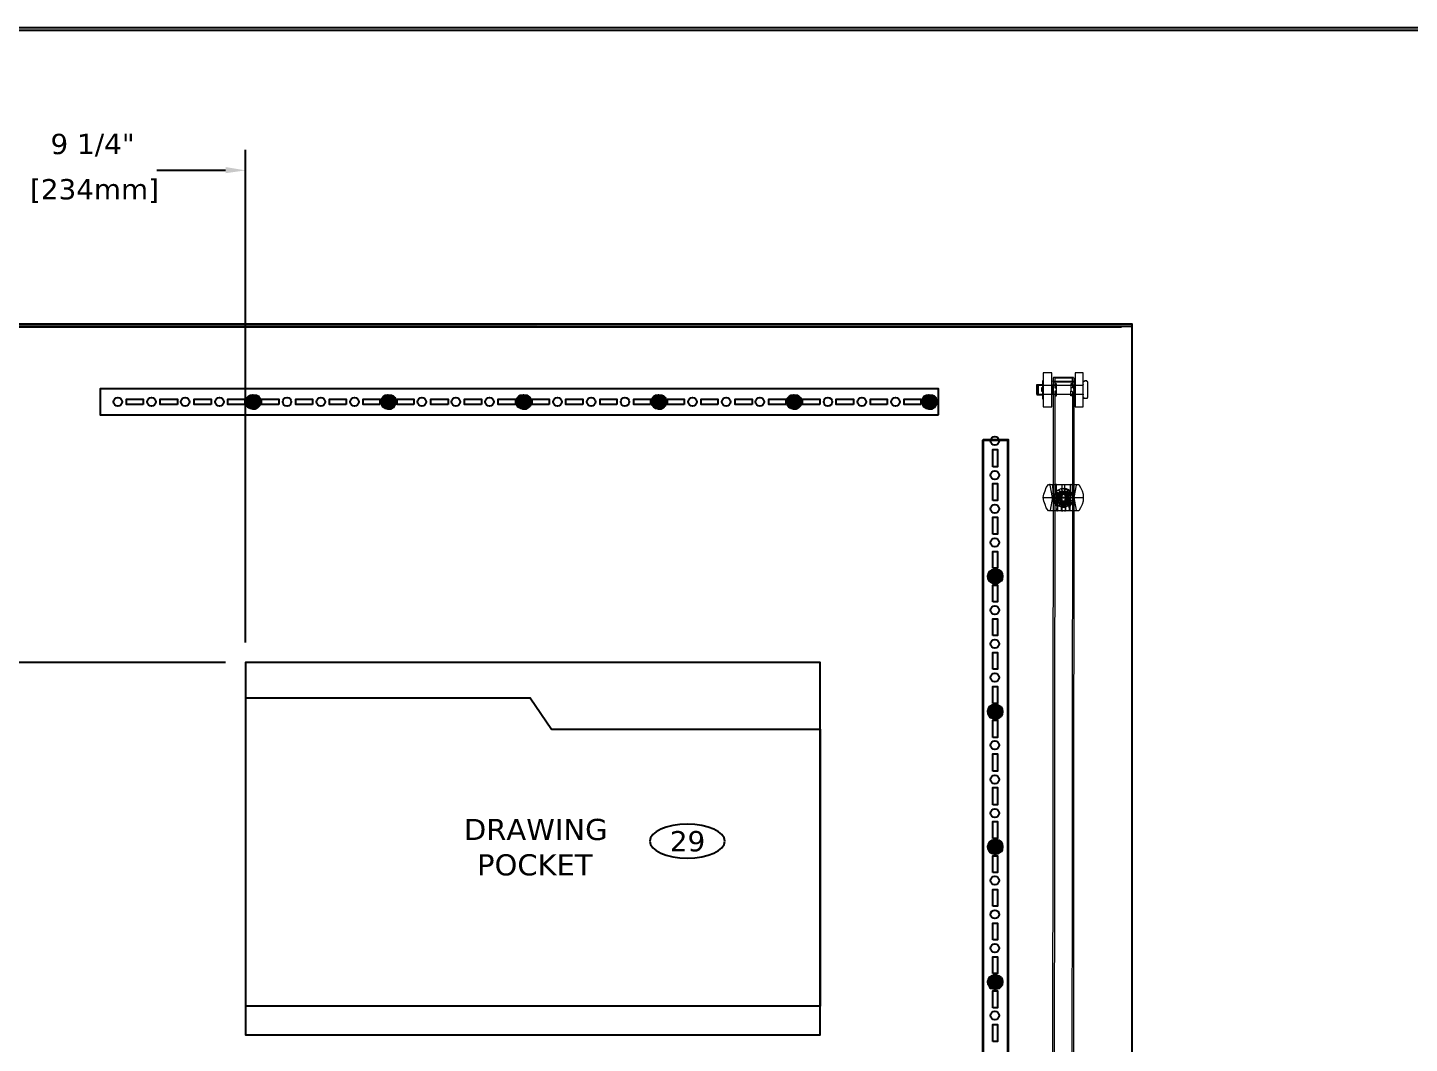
# Model space of a CAD drawing. Extents: x 4719 to 8938, y 1800 to 4482.
# Drawn here: x 5319 to 6342, y 3730 to 4482 of the extents above; entities that cross this region are included whole.
import ezdxf

# ---------------------------------------------------------------- set-up
doc = ezdxf.new("R2010")
doc.units = 0
doc.header["$LTSCALE"] = 10
doc.header["$MEASUREMENT"] = 0
doc.layers.add('G02-1-PRDXXXX-E-MRIO-01-P01-01$0$ANNOTATION', color=7, linetype='Continuous')
doc.layers.add('G02-1-PRDXXXX-E-MRIO-01-P01-01$0$TITLE', color=7, linetype='Continuous')
doc.layers.add('G02-1-PRDXXXX-E-MRIO-01-P01-01$0$View', color=251, linetype='Continuous', plot=False)
doc.styles.add('G02-1-PRDXXXX-E-MRIO-01-P01-01$0$PDF Verdana', font='verdana.ttf')

# ---------------------------------------------------------------- blocks, each defined once
blk = doc.blocks.new('G02-1-PRDXXXX-E-MRIO-01-P01-01$0$DV-54809-ZX-350-001')
at = {"layer": 'G02-1-PRDXXXX-E-MRIO-01-P01-01$0$ANNOTATION', "lineweight": 25}
for points in [[(761.2, 2226.9), (761.2, 2591.4)], [(746.4, 2576.2), (695.6, 2576.2)], [(530.5, 2462.7), (1417.4, 2462.7)], [(1417.4, 2460.6), (530.5, 2460.6), (530.5, 1282), (1417.4, 1282)], [(1409.8, 2460.2), (538.9, 2460.2)], [(746.4, 2212.1), (405.2, 2212.1)], [(788.3, 2212.1), (761.2, 2212.1), (761.2, 2171.9)], [(761.2, 2212.1), (761.2, 1936.5), (1186.7, 1936.5), (1186.7, 2212.1), (761.2, 2212.1), (761.2, 2185.8), (972, 2185.8), (987.7, 2162.6), (1186.7, 2162.6), (1186.7, 1957.7), (761.2, 1957.7)], [(846.7, 2212.1), (807.8, 2212.1)], [(905.6, 2212.1), (866.2, 2212.1)], [(964, 2212.1), (925, 2212.1)], [(1022.8, 2212.1), (983.5, 2212.1)], [(1081.3, 2212.1), (1042.3, 2212.1)], [(1140.1, 2212.1), (1101.2, 2212.1)], [(1186.7, 2171.9), (1186.7, 2212.1), (1159.6, 2212.1)], [(761.2, 2152.4), (761.2, 2113.5)], [(1186.7, 2113.5), (1186.7, 2152.4)], [(761.2, 2094), (761.2, 2054.6)], [(1186.7, 2054.6), (1186.7, 2094)], [(761.2, 2035.1), (761.2, 1996.2)], [(1186.7, 1996.2), (1186.7, 2035.1)], [(761.2, 1976.7), (761.2, 1936.5), (788.3, 1936.5)], [(1159.6, 1936.5), (1186.7, 1936.5), (1186.7, 1976.7)], [(807.8, 1936.5), (846.7, 1936.5)], [(866.2, 1936.5), (905.6, 1936.5)], [(925, 1936.5), (964, 1936.5)], [(983.5, 1936.5), (1022.8, 1936.5)], [(1042.3, 1936.5), (1081.3, 1936.5)], [(1101.2, 1936.5), (1140.1, 1936.5)]]:
    blk.add_lwpolyline(points, dxfattribs=at)
at = {"layer": 'G02-1-PRDXXXX-E-MRIO-01-P01-01$0$ANNOTATION', "color": 7, "lineweight": 0, "true_color": 0xffffff}
for points in [[(530.5, 2460.6), (530.5, 2462.7), (1417.4, 2462.7)], [(762, 2407.7), (761.6, 2403.9)], [(772.2, 2403), (772.6, 2405.1), (771.4, 2401.8)], [(862.4, 2407.7), (861.5, 2403.9)], [(872.1, 2403), (872.5, 2405.1), (871.3, 2401.8)], [(962.3, 2407.7), (961.9, 2403.9)], [(972.5, 2403), (972.5, 2405.1), (971.6, 2401.8)], [(1062.6, 2407.7), (1061.8, 2403.9)], [(1072.4, 2403), (1072.8, 2405.1), (1071.5, 2401.8)], [(1162.5, 2407.7), (1162.1, 2403.9)], [(1172.7, 2403), (1172.7, 2405.1), (1171.9, 2401.8)], [(1262.9, 2407.7), (1262, 2403.9)], [(1272.6, 2403), (1273, 2405.1), (1271.8, 2401.8)], [(1318.8, 2280.7), (1315.4, 2281.1)], [(1314.5, 2270.5), (1316.2, 2270.1), (1312.8, 2271.4)], [(1318.8, 2180.3), (1315.4, 2180.8)], [(1314.5, 2170.6), (1316.2, 2170.2), (1312.8, 2171)], [(1318.8, 2080.4), (1315.4, 2080.9)], [(1314.5, 2070.3), (1316.2, 2069.8), (1312.8, 2071.1)], [(1318.8, 1980.1), (1315.4, 1980.9)], [(1314.5, 1970.4), (1316.2, 1969.9), (1312.8, 1970.8)]]:
    blk.add_lwpolyline(points, dxfattribs=at)
at = {"layer": 'G02-1-PRDXXXX-E-MRIO-01-P01-01$0$ANNOTATION', "lineweight": 25}
for points in [[(1415.3, 2462.7), (1417.4, 2462.7), (1417.4, 1279.9), (530.5, 1279.9), (530.5, 1282), (530.5, 2460.6), (530.5, 2462.7)], [(1274.3, 2395.4), (1274.3, 2414.5), (653.7, 2414.5), (653.7, 2395.4)], [(1274.3, 2395.4), (1274.3, 2414.5), (653.7, 2414.5), (653.7, 2395.4)], [(685.4, 2403), (673.1, 2403), (673.1, 2406.8), (685.4, 2406.8)], [(710.8, 2403), (698.1, 2403), (698.1, 2406.8), (710.8, 2406.8)], [(735.8, 2403), (723.1, 2403), (723.1, 2406.8), (735.8, 2406.8)], [(760.8, 2403), (748.1, 2403), (748.1, 2406.8), (760.8, 2406.8)], [(772.6, 2405.1), (772.2, 2403), (771.4, 2401.8), (770.1, 2400.5), (768.4, 2399.6), (766.7, 2399.6), (763.7, 2400.5), (762.9, 2400.9), (762, 2402.2), (761.6, 2403.9), (761.6, 2406), (762, 2407.7), (763.3, 2409), (765, 2409.8), (766.7, 2410.2), (769.2, 2409.8), (770.5, 2409.4), (771.4, 2408.1), (772.2, 2406.4)], [(785.8, 2403), (773.1, 2403), (773.1, 2406.8), (785.8, 2406.8)], [(810.7, 2403), (798.5, 2403), (798.5, 2406.8), (810.7, 2406.8)], [(835.7, 2403), (823.4, 2403), (823.4, 2406.8), (835.7, 2406.8)], [(860.7, 2403), (848.4, 2403), (848.4, 2406.8), (860.7, 2406.8)], [(872.5, 2405.1), (872.1, 2403), (871.3, 2401.8), (870.4, 2400.5), (868.7, 2399.6), (866.6, 2399.6), (864.1, 2400.5), (863.2, 2400.9), (862.4, 2402.2), (861.5, 2403.9), (861.5, 2406), (862.4, 2407.7), (863.7, 2409), (864.9, 2409.8), (866.6, 2410.2), (869.2, 2409.8), (870.4, 2409.4), (871.7, 2408.1), (872.1, 2406.4)], [(885.7, 2403), (873.4, 2403), (873.4, 2406.8), (885.7, 2406.8)], [(911.1, 2403), (898.4, 2403), (898.4, 2406.8), (911.1, 2406.8)], [(936, 2403), (923.3, 2403), (923.3, 2406.8), (936, 2406.8)], [(961, 2403), (948.3, 2403), (948.3, 2406.8), (961, 2406.8)], [(972.5, 2405.1), (972.5, 2403), (971.6, 2401.8), (970.3, 2400.5), (968.6, 2399.6), (966.5, 2399.6), (964, 2400.5), (963.1, 2400.9), (962.3, 2402.2), (961.9, 2403.9), (961.9, 2406), (962.3, 2407.7), (963.6, 2409), (964.8, 2409.8), (967, 2410.2), (969.5, 2409.8), (970.3, 2409.4), (971.6, 2408.1), (972.5, 2406.4)], [(986, 2403), (973.3, 2403), (973.3, 2406.8), (986, 2406.8)], [(1011, 2403), (998.3, 2403), (998.3, 2406.8), (1011, 2406.8)], [(1036, 2403), (1023.7, 2403), (1023.7, 2406.8), (1036, 2406.8)], [(1060.9, 2403), (1048.7, 2403), (1048.7, 2406.8), (1060.9, 2406.8)], [(1072.8, 2405.1), (1072.4, 2403), (1071.5, 2401.8), (1070.7, 2400.5), (1069, 2399.6), (1066.9, 2399.6), (1064.3, 2400.5), (1063.5, 2400.9), (1062.6, 2402.2), (1061.8, 2403.9), (1061.8, 2406), (1062.6, 2407.7), (1063.5, 2409), (1065.2, 2409.8), (1066.9, 2410.2), (1069.4, 2409.8), (1070.7, 2409.4), (1071.9, 2408.1), (1072.4, 2406.4)], [(1085.9, 2403), (1073.6, 2403), (1073.6, 2406.8), (1085.9, 2406.8)], [(1110.9, 2403), (1098.6, 2403), (1098.6, 2406.8), (1110.9, 2406.8)], [(1136.3, 2403), (1123.6, 2403), (1123.6, 2406.8), (1136.3, 2406.8)], [(1161.3, 2403), (1148.6, 2403), (1148.6, 2406.8), (1161.3, 2406.8)], [(1172.7, 2405.1), (1172.7, 2403), (1171.9, 2401.8), (1170.6, 2400.5), (1168.9, 2399.6), (1166.8, 2399.6), (1164.2, 2400.5), (1163.4, 2400.9), (1162.5, 2402.2), (1162.1, 2403.9), (1162.1, 2406), (1162.5, 2407.7), (1163.8, 2409), (1165.1, 2409.8), (1167.2, 2410.2), (1169.3, 2409.8), (1170.6, 2409.4), (1171.9, 2408.1), (1172.7, 2406.4)], [(1186.3, 2403), (1173.6, 2403), (1173.6, 2406.8), (1186.3, 2406.8)], [(1211.2, 2403), (1198.5, 2403), (1198.5, 2406.8), (1211.2, 2406.8)], [(1236.2, 2403), (1223.9, 2403), (1223.9, 2406.8), (1236.2, 2406.8)], [(1261.2, 2403), (1248.9, 2403), (1248.9, 2406.8), (1261.2, 2406.8)], [(1273, 2405.1), (1272.6, 2403), (1271.8, 2401.8), (1270.9, 2400.5), (1269.2, 2399.6), (1267.1, 2399.6), (1264.6, 2400.5), (1263.7, 2400.9), (1262.9, 2402.2), (1262, 2403.9), (1262, 2406), (1262.9, 2407.7), (1263.7, 2409), (1265.4, 2409.8), (1267.1, 2410.2), (1269.7, 2409.8), (1270.9, 2409.4), (1272.2, 2408.1), (1272.6, 2406.4)], [(1306.9, 1367.9), (1325.5, 1367.9), (1325.5, 2376.4), (1306.9, 2376.4)], [(1307.3, 1368.3), (1326, 1368.3), (1326, 2376.8), (1307.3, 2376.8)], [(1314.5, 2356.9), (1314.5, 2369.6), (1317.9, 2369.6), (1317.9, 2356.9)], [(1314.5, 2331.9), (1314.5, 2344.6), (1317.9, 2344.6), (1317.9, 2331.9)], [(1314.5, 2306.9), (1314.5, 2319.6), (1317.9, 2319.6), (1317.9, 2306.9)], [(1314.5, 2281.9), (1314.5, 2294.2), (1317.9, 2294.2), (1317.9, 2281.9)], [(1316.2, 2270.1), (1314.5, 2270.5), (1312.8, 2271.4), (1312, 2272.2), (1311.1, 2273.9), (1310.7, 2276), (1311.6, 2278.6), (1312.4, 2279.4), (1313.7, 2280.7), (1315.4, 2281.1), (1317.1, 2281.1), (1318.8, 2280.7), (1320.5, 2279.4), (1321.3, 2277.7), (1321.7, 2276), (1321.3, 2273.5), (1320.5, 2272.2), (1319.2, 2271.4), (1317.9, 2270.5)], [(1314.5, 2257), (1314.5, 2269.2), (1317.9, 2269.2), (1317.9, 2257)], [(1314.5, 2232), (1314.5, 2244.3), (1317.9, 2244.3), (1317.9, 2232)], [(761.2, 1936.5), (1186.7, 1936.5), (1186.7, 2212.1), (761.2, 2212.1)], [(1314.5, 2207), (1314.5, 2219.3), (1317.9, 2219.3), (1317.9, 2207)], [(1314.5, 2181.6), (1314.5, 2194.3), (1317.9, 2194.3), (1317.9, 2181.6)], [(1316.2, 2170.2), (1314.5, 2170.6), (1312.8, 2171), (1312, 2172.3), (1311.1, 2174), (1310.7, 2176.1), (1311.6, 2178.6), (1312.4, 2179.5), (1313.7, 2180.3), (1315.4, 2180.8), (1317.1, 2180.8), (1318.8, 2180.3), (1320.5, 2179.1), (1321.3, 2177.8), (1321.7, 2175.7), (1321.3, 2173.6), (1320.5, 2172.3), (1319.2, 2171), (1317.9, 2170.2)], [(1314.5, 2156.6), (1314.5, 2169.3), (1317.9, 2169.3), (1317.9, 2156.6)], [(1314.5, 2131.7), (1314.5, 2144.4), (1317.9, 2144.4), (1317.9, 2131.7)], [(1314.5, 2106.7), (1314.5, 2119.4), (1317.9, 2119.4), (1317.9, 2106.7)], [(1314.5, 2081.7), (1314.5, 2094.4), (1317.9, 2094.4), (1317.9, 2081.7)], [(1316.2, 2069.8), (1314.5, 2070.3), (1312.8, 2071.1), (1312, 2072.4), (1311.1, 2074.1), (1310.7, 2075.8), (1311.6, 2078.3), (1312.4, 2079.2), (1313.7, 2080.4), (1315.4, 2080.9), (1317.1, 2080.9), (1318.8, 2080.4), (1320.5, 2079.2), (1321.3, 2077.5), (1321.7, 2075.8), (1321.3, 2073.2), (1320.5, 2072), (1319.2, 2071.1), (1317.9, 2070.3)], [(1314.5, 2056.7), (1314.5, 2069), (1317.9, 2069), (1317.9, 2056.7)], [(1314.5, 2031.7), (1314.5, 2044), (1317.9, 2044), (1317.9, 2031.7)], [(1314.5, 2006.8), (1314.5, 2019), (1317.9, 2019), (1317.9, 2006.8)], [(1314.5, 1981.8), (1314.5, 1994.1), (1317.9, 1994.1), (1317.9, 1981.8)], [(1316.2, 1969.9), (1314.5, 1970.4), (1312.8, 1970.8), (1312, 1972.1), (1311.1, 1973.7), (1310.7, 1975.9), (1311.6, 1978.4), (1312.4, 1979.2), (1313.7, 1980.1), (1315.4, 1980.9), (1317.1, 1980.5), (1318.8, 1980.1), (1320.5, 1978.8), (1321.3, 1977.6), (1321.7, 1975.9), (1321.3, 1973.3), (1320.5, 1972.1), (1319.2, 1970.8), (1317.9, 1970.4)], [(1314.5, 1956.4), (1314.5, 1969.1), (1317.9, 1969.1), (1317.9, 1956.4)], [(1314.5, 1931.4), (1314.5, 1944.1), (1317.9, 1944.1), (1317.9, 1931.4)]]:
    blk.add_lwpolyline(points, close=True, dxfattribs=at)
at = {"layer": 'G02-1-PRDXXXX-E-MRIO-01-P01-01$0$ANNOTATION', "lineweight": 0}
for points in [[(1351.8, 2414.5), (1351.8, 2401.3), (1358.1, 2401.3), (1358.1, 2414.5), (1358.1, 2426.3), (1351.8, 2426.3)], [(1375.5, 2425.9), (1375.5, 2401.3), (1381.4, 2401.3), (1381.4, 2425.9), (1381.4, 2426.3), (1375.5, 2426.3)], [(1351.4, 2420.8), (1351.8, 2420.8), (1351.8, 2406.8), (1351.4, 2406.8)], [(1351.4, 2413.2), (1350.5, 2413.2)], [(1350.5, 2412.8), (1351.4, 2412.8)], [(1377.6, 2324.3), (1356, 2324.3), (1355.6, 2324.3), (1353.9, 2326.4), (1353.1, 2328.9), (1352.2, 2331.5), (1351.8, 2334), (1352.2, 2336.6), (1353.1, 2339.1), (1353.9, 2341.6), (1355.6, 2343.8), (1356, 2343.8), (1377.6, 2343.8), (1378, 2343.8), (1379.3, 2341.6), (1380.6, 2339.1), (1381.4, 2336.6), (1381.4, 2334), (1381.4, 2331.5), (1380.6, 2328.9), (1379.3, 2326.4), (1378, 2324.3)], [(1363.6, 2328.1), (1362.4, 2328.5), (1361.5, 2329.4), (1364.5, 2333.2), (1364.5, 2332.8), (1364.9, 2331.9)], [(1370.8, 2331.5), (1370.4, 2330.6), (1370, 2330.2), (1369.1, 2329.8), (1368.3, 2329.4), (1367.5, 2328.9), (1366.6, 2328.9), (1365.8, 2328.9), (1364.9, 2329.4), (1364.1, 2329.8), (1363.6, 2330.2), (1362.8, 2330.6), (1362.4, 2331.5), (1361.9, 2332.3), (1361.9, 2335.7), (1362.4, 2336.6), (1362.8, 2337), (1363.6, 2337.8), (1364.1, 2338.3), (1364.9, 2338.7), (1365.8, 2338.7), (1366.6, 2338.7), (1368.3, 2338.7), (1369.1, 2338.3), (1370, 2337.8), (1370.4, 2337), (1370.8, 2336.6), (1371.3, 2335.7), (1371.7, 2334.9), (1371.7, 2333.2), (1371.3, 2332.3)], [(1362.8, 2334), (1362.8, 2334.9), (1363.2, 2335.3), (1363.2, 2336.1), (1364.1, 2336.6), (1364.5, 2337), (1364.9, 2337.4), (1365.8, 2337.8), (1366.6, 2337.8), (1367.5, 2337.8), (1367.9, 2337.8), (1368.7, 2337.4), (1369.1, 2337), (1370, 2336.6), (1370.4, 2335.7), (1370.4, 2334.9), (1370.8, 2334.4), (1370.8, 2333.6), (1370.4, 2332.8), (1370.4, 2332.3), (1370, 2331.5), (1369.1, 2331.1), (1368.7, 2330.6), (1367.9, 2330.2), (1367.5, 2330.2), (1366.6, 2330.2), (1365.8, 2330.2), (1364.9, 2330.2), (1364.5, 2330.6), (1364.1, 2331.1), (1363.2, 2331.9), (1363.2, 2332.3), (1362.8, 2333.2)], [(1363.2, 2334), (1363.6, 2334.4), (1363.6, 2335.3), (1364.1, 2335.7), (1364.5, 2336.1), (1364.9, 2336.6), (1365.3, 2337), (1365.8, 2337), (1366.6, 2337.4), (1367, 2337.4), (1367.9, 2337), (1368.3, 2337), (1368.7, 2336.6), (1369.1, 2336.1), (1369.6, 2335.3), (1370, 2334.9), (1370, 2334.4), (1370, 2333.6), (1370, 2333.2), (1369.6, 2332.3), (1369.1, 2331.9), (1368.7, 2331.5), (1368.3, 2331.1), (1367.9, 2330.6), (1367, 2330.6), (1366.6, 2330.6), (1365.8, 2330.6), (1365.3, 2331.1), (1364.9, 2331.1), (1364.5, 2331.5), (1364.1, 2332.3), (1363.6, 2332.8), (1363.6, 2333.2)], [(1363.6, 2334), (1363.6, 2334.4), (1364.1, 2334.9), (1364.1, 2335.7), (1364.5, 2336.1), (1364.9, 2336.6), (1365.3, 2336.6), (1366.2, 2337), (1366.6, 2337), (1367, 2337), (1367.9, 2337), (1368.3, 2336.6), (1368.7, 2336.1), (1369.1, 2335.7), (1369.6, 2335.3), (1369.6, 2334.9), (1369.6, 2334.4), (1369.6, 2333.6), (1369.6, 2333.2), (1369.6, 2332.8), (1369.1, 2331.9), (1368.7, 2331.5), (1368.3, 2331.5), (1367.9, 2331.1), (1367, 2331.1), (1366.6, 2331.1), (1366.2, 2331.1), (1365.3, 2331.1), (1364.9, 2331.5), (1364.5, 2331.9), (1364.1, 2332.3), (1364.1, 2332.8), (1363.6, 2333.2)], [(1363.6, 2334), (1363.6, 2334.4), (1364.1, 2334.9), (1364.1, 2335.7), (1364.5, 2336.1), (1364.9, 2336.6), (1365.3, 2336.6), (1366.2, 2337), (1366.6, 2337), (1367, 2337), (1367.9, 2336.6), (1368.3, 2336.6), (1368.7, 2336.1), (1369.1, 2335.7), (1369.1, 2335.3), (1369.6, 2334.9), (1369.6, 2334), (1369.6, 2333.6), (1369.6, 2333.2), (1369.1, 2332.8), (1369.1, 2332.3), (1368.7, 2331.9), (1368.3, 2331.5), (1367.9, 2331.1), (1367, 2331.1), (1366.6, 2331.1), (1366.2, 2331.1), (1365.3, 2331.1), (1364.9, 2331.5), (1364.5, 2331.9), (1364.1, 2332.3), (1364.1, 2332.8), (1363.6, 2333.6)], [(1364.1, 2334), (1364.5, 2334.4), (1364.5, 2335.3), (1364.9, 2335.7), (1365.3, 2336.1), (1365.8, 2336.1), (1366.2, 2336.1), (1366.6, 2336.6), (1367, 2336.6), (1367.5, 2336.1), (1367.9, 2336.1), (1368.3, 2335.7), (1368.7, 2335.3), (1368.7, 2334.9), (1369.1, 2334.4), (1369.1, 2334), (1369.1, 2333.6), (1369.1, 2333.2), (1368.7, 2332.8), (1368.7, 2332.3), (1368.3, 2331.9), (1367.9, 2331.9), (1367.5, 2331.5), (1367, 2331.5), (1366.6, 2331.5), (1366.2, 2331.5), (1365.8, 2331.9), (1365.3, 2331.9), (1364.9, 2332.3), (1364.5, 2332.8), (1364.5, 2333.2), (1364.5, 2333.6)], [(1364.1, 2334), (1364.1, 2334.9), (1364.5, 2335.3), (1364.9, 2335.7), (1365.3, 2336.1), (1365.8, 2336.6), (1366.2, 2336.6), (1366.6, 2336.6), (1367, 2336.6), (1367.5, 2336.6), (1367.9, 2336.1), (1368.3, 2336.1), (1368.7, 2335.7), (1369.1, 2335.3), (1369.1, 2334.9), (1369.6, 2334), (1369.6, 2333.6), (1369.1, 2333.2), (1369.1, 2332.8), (1368.7, 2332.3), (1368.3, 2331.9), (1367.9, 2331.5), (1367.5, 2331.5), (1367, 2331.5), (1366.6, 2331.1), (1366.2, 2331.5), (1365.8, 2331.5), (1365.3, 2331.9), (1364.9, 2331.9), (1364.5, 2332.3), (1364.1, 2332.8), (1364.1, 2333.6)], [(1366.2, 2334), (1366.6, 2334), (1366.6, 2334.4), (1367, 2334.4), (1367, 2334), (1367, 2333.6), (1366.6, 2333.6), (1366.6, 2334)]]:
    blk.add_lwpolyline(points, close=True, dxfattribs=at)
for points in [[(1351.4, 2418.3), (1351.4, 2417.8), (1350.9, 2417.8), (1350.9, 2417.4), (1350.5, 2417.4), (1347.6, 2417.4), (1346.7, 2417.4), (1346.7, 2416.6), (1346.7, 2411.1), (1346.7, 2410.7), (1347.1, 2410.7), (1347.1, 2410.2), (1347.6, 2410.2), (1350.5, 2410.2), (1351.4, 2410.2), (1351.4, 2409.4)], [(1351.8, 2418.3), (1351.8, 2417.8), (1351.4, 2417.4), (1350.9, 2417), (1350.5, 2417), (1347.6, 2417), (1347.1, 2417), (1347.1, 2416.6), (1347.1, 2411.1), (1347.1, 2410.7), (1347.6, 2410.7), (1350.5, 2410.7), (1351.4, 2410.7), (1351.4, 2410.2), (1351.8, 2410.2), (1351.8, 2409.8), (1351.8, 2409.4)], [(1381.4, 2417.8), (1381.4, 2417.4), (1381, 2417), (1380.6, 2417), (1348, 2417), (1348, 2410.7), (1347.1, 2411.9)], [(1348, 2417), (1347.1, 2416.2)], [(1351.4, 2415.3), (1350.5, 2415.3), (1350.5, 2413.2), (1350.5, 2412.8)], [(1351.4, 2414.9), (1350.5, 2414.9), (1351.4, 2414.9)], [(1350.5, 2414.9), (1351.4, 2414.9)], [(1358.1, 2417), (1351.8, 2417)], [(1373.8, 1353.9), (1374.6, 2373), (1374.6, 2384), (1374.6, 2413.2), (1374.2, 2415.3), (1374.6, 2417), (1374.6, 2422.5), (1374.2, 2422.5), (1374.2, 2422.9), (1373, 2422.9), (1360.3, 2422.9), (1359.4, 2422.9), (1359, 2422.5), (1359, 2417), (1359, 2413.2), (1359, 2384), (1359, 2373), (1358.1, 1410.7)], [(1374.6, 2420.4), (1374.6, 2420), (1374.2, 2420), (1373.8, 2419.5), (1373.4, 2419.5), (1373, 2419.5), (1360.3, 2419.5), (1359.4, 2419.5), (1359.4, 2420), (1359, 2420), (1359, 2420.4)], [(1361.5, 2417), (1359.4, 2417), (1359, 2417.4), (1359, 2417.8)], [(1359, 2411.1), (1359, 2414.5), (1359, 2417)], [(1373.4, 2417.8), (1373.4, 2422.5), (1373, 2422.5), (1360.3, 2422.5), (1360.3, 2417.8)], [(1373.4, 2420.4), (1373.4, 2420), (1373, 2420), (1360.3, 2420), (1360.3, 2420.4)], [(1361.5, 2412.8), (1361.5, 2417.4), (1361.5, 2418.3), (1360.3, 2418.3)], [(1361.5, 2417.4), (1360.3, 2417.4), (1360.3, 2417.8), (1360.3, 2415.7), (1360.3, 2415.3), (1361.5, 2415.3)], [(1373.4, 2418.3), (1372.1, 2418.3), (1372.1, 2417.4), (1372.1, 2412.8), (1373, 2412.8), (1373.4, 2412.3), (1373.4, 2384), (1373.4, 2373), (1372.5, 1340.8)], [(1372.1, 2417.4), (1373, 2417.4), (1373.4, 2417.8), (1373.4, 2415.7), (1373, 2415.3), (1372.1, 2415.3)], [(1374.6, 2417.8), (1374.6, 2417.4), (1374.2, 2417.4), (1374.2, 2417), (1372.1, 2417)], [(1374.6, 2417), (1374.6, 2414.5), (1374.2, 2412.8), (1374.6, 2411.1)], [(1381.4, 2417), (1375.5, 2417)], [(1381.4, 2408.5), (1381.4, 2408.1), (1381.8, 2408.1), (1381.8, 2407.7), (1382.3, 2407.7), (1384, 2407.7), (1384.4, 2407.7), (1384.4, 2408.1), (1384.8, 2408.1), (1384.8, 2408.5), (1384.8, 2419.5), (1384.4, 2420), (1384, 2420), (1384, 2420.4), (1382.3, 2420.4), (1382.3, 2420), (1381.8, 2420), (1381.4, 2419.5)], [(1348, 2410.7), (1380.6, 2410.7), (1381.4, 2410.7), (1381.4, 2410.2)], [(1350.5, 2412.8), (1350.5, 2412.8)], [(1351.8, 2410.7), (1358.1, 2410.7)], [(1359, 2410.2), (1359, 2410.7), (1359.4, 2410.7), (1361.5, 2410.7)], [(1360.3, 2409.4), (1361.5, 2409.4), (1361.5, 2412.8), (1360.3, 2412.8), (1360.3, 2412.3), (1360.3, 2384), (1360.3, 2373), (1359.4, 1351.4)], [(1360.3, 2410.2), (1360.3, 2410.2)], [(1361.5, 2410.2), (1360.3, 2410.2)], [(1373.4, 2409.4), (1372.1, 2409.4), (1372.1, 2412.8)], [(1372.1, 2410.7), (1374.2, 2410.7), (1374.6, 2410.7), (1374.6, 2410.2)], [(1372.1, 2410.2), (1373, 2410.2), (1373.4, 2410.2)], [(1375.5, 2410.7), (1381.4, 2410.7)], [(1364.1, 2338.7), (1361.1, 2334), (1360.7, 2334), (1359, 2334), (1358.6, 2334), (1356.9, 2343.3), (1356.9, 2343.8), (1356.4, 2343.8)], [(1358.1, 2343.8), (1358.6, 2343.8), (1358.6, 2343.3), (1359, 2334), (1359, 2332.8), (1359.4, 2331.1), (1359.8, 2329.8), (1360.7, 2328.9), (1361.9, 2327.7)], [(1360.7, 2343.8), (1361.1, 2343.8), (1361.1, 2343.3), (1361.5, 2334), (1361.9, 2324.3), (1362.4, 2324.3)], [(1369.6, 2338.7), (1372.5, 2334), (1369.6, 2328.9), (1364.1, 2328.9), (1361.1, 2334), (1361.5, 2334), (1372.1, 2334), (1372.5, 2334), (1374.2, 2334), (1374.6, 2334), (1376.3, 2343.3), (1376.8, 2343.8), (1377.2, 2343.8)], [(1372.5, 2343.8), (1372.1, 2343.8), (1371.7, 2343.3), (1371.7, 2331.5), (1371.7, 2331.1), (1371.3, 2331.1), (1367, 2328.5), (1366.6, 2328.1), (1366.6, 2328.5), (1361.9, 2331.1), (1361.9, 2331.5), (1361.5, 2343.3), (1361.5, 2343.8), (1361.1, 2343.8)], [(1361.1, 2343.3), (1361.1, 2343.3)], [(1365.3, 2324.3), (1366.2, 2324.3), (1365.8, 2324.3), (1365.8, 2324.7), (1365.8, 2326), (1365.8, 2343.3), (1366.2, 2343.8)], [(1365.8, 2343.3), (1365.8, 2343.3)], [(1367, 2343.8), (1367.5, 2343.8), (1367.5, 2343.3), (1367.9, 2326), (1367.9, 2324.7), (1367.5, 2324.3), (1368.3, 2324.3)], [(1367.5, 2343.3), (1367.5, 2343.3)], [(1371.3, 2324.3), (1372.1, 2334), (1372.1, 2343.3), (1372.5, 2343.8), (1373, 2343.8)], [(1371.7, 2327.7), (1372.5, 2328.9), (1373.4, 2329.8), (1374.2, 2331.1), (1374.6, 2332.8), (1374.6, 2334), (1374.6, 2343.3), (1374.6, 2343.8), (1375.1, 2343.8)], [(1372.1, 2343.3), (1372.1, 2343.3)], [(1351.8, 2334), (1352.6, 2334), (1358.6, 2334), (1356.9, 2324.7), (1356.9, 2324.3), (1356.4, 2324.3)], [(1361.5, 2329.4), (1361.9, 2329.8), (1361.1, 2330.2), (1360.3, 2331.5), (1360.7, 2331.5), (1359.8, 2332.3), (1359.8, 2333.6), (1360.3, 2333.6), (1359.8, 2334.9), (1360.3, 2336.1), (1360.7, 2336.1), (1360.7, 2337), (1361.1, 2338.3), (1361.5, 2337.8), (1361.9, 2339.1), (1362.8, 2339.9), (1363.2, 2339.5), (1364.1, 2340.4), (1365.3, 2340.8), (1365.3, 2340.4), (1366.6, 2340.8), (1367.5, 2340.8), (1367.5, 2340.4), (1368.7, 2340.4), (1370, 2339.9), (1369.6, 2339.5), (1370.8, 2339.5), (1371.7, 2338.7), (1371.7, 2338.3), (1372.5, 2337.8), (1373, 2336.6), (1372.5, 2336.6), (1373.4, 2335.3), (1373.8, 2334.4), (1373.4, 2334), (1373.4, 2331.9), (1373, 2331.9), (1373, 2330.6), (1372.1, 2329.8), (1371.7, 2329.8), (1371.3, 2328.9), (1370.4, 2328.1), (1370, 2328.5), (1369.1, 2327.7), (1368.3, 2327.2), (1367.9, 2327.7), (1367, 2327.2), (1365.8, 2326.8), (1365.8, 2327.7), (1364.5, 2327.2), (1363.6, 2327.7), (1363.6, 2328.1)], [(1370, 2328.5), (1367.5, 2331.5), (1366.2, 2331.5), (1368.3, 2327.2), (1367.5, 2326.8), (1366.6, 2326.8), (1365.8, 2326.8), (1364.9, 2327.2), (1363.6, 2327.7), (1362.4, 2328.5), (1361.9, 2328.9), (1361.1, 2329.8), (1360.3, 2331.1), (1359.8, 2332.3), (1359.8, 2333.6), (1359.8, 2334.9), (1360.3, 2336.1), (1360.3, 2337), (1361.1, 2337.8)], [(1360.7, 2331.5), (1364.1, 2333.6), (1364.1, 2334.4), (1364.5, 2334.9), (1359.8, 2333.6)], [(1360.3, 2333.6), (1364.1, 2334.9), (1364.5, 2335.3), (1364.9, 2335.7), (1360.3, 2336.1)], [(1361.9, 2329.8), (1364.1, 2332.8), (1364.1, 2334), (1360.3, 2331.5)], [(1360.7, 2336.1), (1364.5, 2335.7), (1364.9, 2335.7), (1365.3, 2336.1), (1361.1, 2338.3), (1361.9, 2339.1), (1362.8, 2339.5)], [(1361.5, 2337.8), (1365.3, 2336.1), (1365.8, 2336.6), (1366.2, 2336.6), (1362.8, 2339.9), (1364.1, 2340.4), (1364.9, 2340.8)], [(1363.6, 2339.1), (1364.1, 2338.7), (1369.6, 2338.7), (1369.6, 2339.1)], [(1365.8, 2324.3), (1365.3, 2324.3), (1365.3, 2324.7), (1364.9, 2332.8), (1364.9, 2334.9), (1364.9, 2336.1), (1364.9, 2336.6), (1364.5, 2337), (1363.6, 2336.6)], [(1365.8, 2327.7), (1365.3, 2331.5), (1364.9, 2331.9), (1364.9, 2332.3), (1363.6, 2327.7)], [(1364.5, 2334.9), (1364.1, 2334.9)], [(1364.1, 2334), (1364.1, 2333.6)], [(1364.5, 2333.2), (1364.1, 2332.8)], [(1364.9, 2335.7), (1364.5, 2335.7)], [(1364.9, 2332.3), (1364.9, 2331.9)], [(1365.3, 2340.4), (1367, 2336.6), (1367.5, 2336.6), (1367.9, 2336.1), (1367.5, 2340.8)], [(1365.3, 2336.1), (1365.3, 2336.1)], [(1366.2, 2336.6), (1366.2, 2336.6)], [(1367, 2336.6), (1367, 2336.6)], [(1367.5, 2340.4), (1367.9, 2336.6), (1368.3, 2336.1), (1368.7, 2335.7), (1370, 2339.9)], [(1370, 2336.6), (1369.1, 2337), (1368.7, 2337), (1368.7, 2336.1), (1368.3, 2336.1), (1368.3, 2334.9), (1368.3, 2332.8), (1368.3, 2324.7), (1368.3, 2324.3), (1367.9, 2324.3)], [(1367.9, 2336.1), (1367.9, 2336.6)], [(1373, 2331.9), (1368.7, 2332.3), (1368.3, 2331.9), (1367.9, 2331.9), (1372.1, 2329.8), (1371.7, 2328.9), (1370.8, 2328.1)], [(1369.6, 2339.5), (1368.7, 2335.7), (1368.7, 2335.3), (1369.1, 2334.9), (1371.7, 2338.7)], [(1368.7, 2335.7), (1368.7, 2335.7)], [(1373.4, 2334), (1369.1, 2333.2), (1369.1, 2332.8), (1368.7, 2332.3), (1373.4, 2331.9), (1373, 2331.1), (1372.5, 2329.8)], [(1368.7, 2332.3), (1368.7, 2332.3)], [(1371.7, 2338.3), (1369.1, 2334.9), (1369.1, 2334), (1373, 2336.6)], [(1372.5, 2336.6), (1369.6, 2334), (1369.1, 2333.6), (1369.1, 2333.2), (1373.8, 2334.4)], [(1369.1, 2334.9), (1369.1, 2334.9)], [(1369.1, 2334), (1369.6, 2334)], [(1369.1, 2333.2), (1369.1, 2333.2)], [(1377.2, 2324.3), (1376.3, 2324.3), (1376.3, 2324.7), (1374.6, 2334), (1381, 2334), (1381.4, 2334)], [(1372.1, 2324.3), (1371.7, 2324.3), (1371.7, 2324.7), (1371.7, 2327.7), (1371.3, 2328.1), (1370.8, 2327.7), (1362.8, 2327.7), (1362.4, 2328.1), (1361.9, 2327.7), (1361.5, 2324.7), (1361.5, 2324.3), (1361.1, 2324.3)], [(1362.4, 2331.1), (1361.9, 2331.1)], [(1362.4, 2324.7), (1362.4, 2324.7)], [(1363.6, 2328.9), (1364.1, 2328.9)], [(1367.9, 2327.7), (1366.6, 2331.1), (1365.8, 2331.5), (1365.3, 2331.9), (1365.8, 2326.8)], [(1365.3, 2331.9), (1365.3, 2331.5)], [(1365.8, 2330.2), (1366.2, 2330.2), (1367.5, 2330.2), (1367.9, 2330.2)], [(1366.2, 2331.5), (1366.6, 2331.1)], [(1366.2, 2330.2), (1366.2, 2330.2)], [(1371.7, 2329.8), (1368.3, 2331.5), (1367, 2331.5), (1370.4, 2328.1), (1369.6, 2327.7), (1368.7, 2327.2)], [(1367, 2331.5), (1367.5, 2331.5)], [(1367.5, 2330.2), (1367.5, 2330.2)], [(1367.9, 2331.9), (1368.3, 2331.5)], [(1371.7, 2331.1), (1371.3, 2331.1)], [(1371.3, 2324.3), (1371.3, 2324.3)]]:
    blk.add_lwpolyline(points, dxfattribs=at)
for points in [[(1371.7, 2324.3), (1371.3, 2324.3), (1371.3, 2324.7), (1370.8, 2330.6), (1370.8, 2334, 1), (1362.4, 2334), (1362.4, 2330.6), (1362.4, 2324.7), (1362.4, 2324.3), (1361.5, 2324.3)], [(1363.2, 2339.5), (1366.2, 2336.6), (1367, 2336.6), (1365.3, 2340.8, -0.564298), (1373.4, 2332.3)]]:
    blk.add_lwpolyline(points, format="xyb", dxfattribs=at)
at = {"layer": 'G02-1-PRDXXXX-E-MRIO-01-P01-01$0$ANNOTATION', "lineweight": 25}
for centre, radius in [((666.6, 2404.9), 3.18), ((691.6, 2404.9), 3.18), ((716.5, 2404.9), 3.18), ((741.9, 2404.9), 3.18), ((766.9, 2404.9), 5.29), ((766.9, 2404.9), 3.18), ((791.9, 2404.9), 3.18), ((816.9, 2404.9), 3.18), ((841.8, 2404.9), 3.18), ((866.8, 2404.9), 5.29), ((866.8, 2404.9), 3.18), ((891.8, 2404.9), 3.18), ((916.8, 2404.9), 3.18), ((941.8, 2404.9), 3.18), ((967.2, 2404.9), 5.29), ((967.2, 2404.9), 3.18), ((992.1, 2404.9), 3.18), ((1017.1, 2404.9), 3.18), ((1042.1, 2404.9), 3.18), ((1067.1, 2404.9), 5.29), ((1067.1, 2404.9), 3.18), ((1092.1, 2404.9), 3.18), ((1117, 2404.9), 3.18), ((1142, 2404.9), 3.18), ((1167.4, 2404.9), 5.29), ((1167.4, 2404.9), 3.18), ((1192.4, 2404.9), 3.18), ((1217.4, 2404.9), 3.18), ((1242.3, 2404.9), 3.18), ((1267.3, 2404.9), 5.29), ((1316, 2376.1), 3.18), ((1316, 2350.7), 3.18), ((1316, 2325.8), 3.18), ((1316, 2300.8), 3.18), ((1316, 2275.8), 5.29), ((1316, 2275.8), 3.18), ((1316, 2250.8), 3.18), ((1316, 2225.9), 3.18), ((1316, 2200.9), 3.18), ((1316, 2175.9), 5.29), ((1316, 2175.9), 3.18), ((1316, 2150.9), 3.18), ((1316, 2125.5), 3.18), ((1316, 2100.5), 3.18), ((1316, 2075.6), 5.29), ((1316, 2075.6), 3.18), ((1316, 2050.6), 3.18), ((1316, 2025.6), 3.18), ((1316, 2000.6), 3.18), ((1316, 1975.6), 5.29), ((1316, 1975.6), 3.18), ((1316, 1950.7), 3.18)]:
    blk.add_circle(centre, radius, dxfattribs=at)
for points in [[(1088.2, 2092.3), (1072.9, 2092.3), (1060.5, 2086.7), (1060.5, 2079.8)], [(1116, 2079.8), (1116, 2086.7), (1103.6, 2092.3), (1088.2, 2092.3)], [(1060.5, 2079.8), (1060.5, 2072.9), (1072.9, 2067.3), (1088.2, 2067.3)], [(1088.2, 2067.3), (1103.6, 2067.3), (1116, 2072.9), (1116, 2079.8)]]:
    blk.add_open_spline(points, degree=3, dxfattribs=at)
at = {"layer": 'G02-1-PRDXXXX-E-MRIO-01-P01-01$0$ANNOTATION', "transparency": 33554559}
blk.add_solid([(746.4, 2578.7), (746.4, 2574.1), (761.2, 2576.2)], dxfattribs=at)
at = {"layer": 'G02-1-PRDXXXX-E-MRIO-01-P01-01$0$ANNOTATION', "color": 7, "true_color": 0xffffff, "transparency": 33554559}
for points in [[(530.5, 2462.7), (1417.4, 2462.7), (530.5, 2460.6)], [(762, 2402.2), (763.3, 2409), (761.6, 2403.9)], [(763.3, 2409), (761.6, 2403.9), (762, 2407.7)], [(762.9, 2400.9), (765, 2409.8), (762, 2402.2)], [(765, 2409.8), (762, 2402.2), (763.3, 2409)], [(763.7, 2400.5), (766.7, 2410.2), (762.9, 2400.9)], [(766.7, 2410.2), (762.9, 2400.9), (765, 2409.8)], [(769.2, 2409.8), (763.7, 2400.5), (766.7, 2410.2)], [(766.7, 2399.6), (769.2, 2409.8), (763.7, 2400.5)], [(770.5, 2409.4), (766.7, 2399.6), (769.2, 2409.8)], [(768.4, 2399.6), (770.5, 2409.4), (766.7, 2399.6)], [(771.4, 2408.1), (768.4, 2399.6), (770.5, 2409.4)], [(770.1, 2400.5), (771.4, 2408.1), (768.4, 2399.6)], [(772.2, 2406.4), (770.1, 2400.5), (771.4, 2408.1)], [(771.4, 2401.8), (772.2, 2406.4), (770.1, 2400.5)], [(772.6, 2405.1), (771.4, 2401.8), (772.2, 2406.4)], [(862.4, 2402.2), (863.7, 2409), (861.5, 2403.9)], [(863.7, 2409), (861.5, 2403.9), (862.4, 2407.7)], [(863.2, 2400.9), (864.9, 2409.8), (862.4, 2402.2)], [(864.9, 2409.8), (862.4, 2402.2), (863.7, 2409)], [(864.1, 2400.5), (866.6, 2410.2), (863.2, 2400.9)], [(866.6, 2410.2), (863.2, 2400.9), (864.9, 2409.8)], [(869.2, 2409.8), (864.1, 2400.5), (866.6, 2410.2)], [(866.6, 2399.6), (869.2, 2409.8), (864.1, 2400.5)], [(870.4, 2409.4), (866.6, 2399.6), (869.2, 2409.8)], [(868.7, 2399.6), (870.4, 2409.4), (866.6, 2399.6)], [(871.7, 2408.1), (868.7, 2399.6), (870.4, 2409.4)], [(870.4, 2400.5), (871.7, 2408.1), (868.7, 2399.6)], [(872.1, 2406.4), (870.4, 2400.5), (871.7, 2408.1)], [(871.3, 2401.8), (872.1, 2406.4), (870.4, 2400.5)], [(872.5, 2405.1), (871.3, 2401.8), (872.1, 2406.4)], [(962.3, 2402.2), (963.6, 2409), (961.9, 2403.9)], [(963.6, 2409), (961.9, 2403.9), (962.3, 2407.7)], [(963.1, 2400.9), (964.8, 2409.8), (962.3, 2402.2)], [(964.8, 2409.8), (962.3, 2402.2), (963.6, 2409)], [(964, 2400.5), (967, 2410.2), (963.1, 2400.9)], [(967, 2410.2), (963.1, 2400.9), (964.8, 2409.8)], [(969.5, 2409.8), (964, 2400.5), (967, 2410.2)], [(966.5, 2399.6), (969.5, 2409.8), (964, 2400.5)], [(970.3, 2409.4), (966.5, 2399.6), (969.5, 2409.8)], [(968.6, 2399.6), (970.3, 2409.4), (966.5, 2399.6)], [(971.6, 2408.1), (968.6, 2399.6), (970.3, 2409.4)], [(970.3, 2400.5), (971.6, 2408.1), (968.6, 2399.6)], [(972.5, 2406.4), (970.3, 2400.5), (971.6, 2408.1)], [(971.6, 2401.8), (972.5, 2406.4), (970.3, 2400.5)], [(972.5, 2405.1), (971.6, 2401.8), (972.5, 2406.4)], [(1062.6, 2402.2), (1063.5, 2409), (1061.8, 2403.9)], [(1063.5, 2409), (1061.8, 2403.9), (1062.6, 2407.7)], [(1063.5, 2400.9), (1065.2, 2409.8), (1062.6, 2402.2)], [(1065.2, 2409.8), (1062.6, 2402.2), (1063.5, 2409)], [(1064.3, 2400.5), (1066.9, 2410.2), (1063.5, 2400.9)], [(1066.9, 2410.2), (1063.5, 2400.9), (1065.2, 2409.8)], [(1069.4, 2409.8), (1064.3, 2400.5), (1066.9, 2410.2)], [(1066.9, 2399.6), (1069.4, 2409.8), (1064.3, 2400.5)], [(1070.7, 2409.4), (1066.9, 2399.6), (1069.4, 2409.8)], [(1069, 2399.6), (1070.7, 2409.4), (1066.9, 2399.6)], [(1071.9, 2408.1), (1069, 2399.6), (1070.7, 2409.4)], [(1070.7, 2400.5), (1071.9, 2408.1), (1069, 2399.6)], [(1072.4, 2406.4), (1070.7, 2400.5), (1071.9, 2408.1)], [(1071.5, 2401.8), (1072.4, 2406.4), (1070.7, 2400.5)], [(1072.8, 2405.1), (1071.5, 2401.8), (1072.4, 2406.4)], [(1162.5, 2402.2), (1163.8, 2409), (1162.1, 2403.9)], [(1163.8, 2409), (1162.1, 2403.9), (1162.5, 2407.7)], [(1163.4, 2400.9), (1165.1, 2409.8), (1162.5, 2402.2)], [(1165.1, 2409.8), (1162.5, 2402.2), (1163.8, 2409)], [(1164.2, 2400.5), (1167.2, 2410.2), (1163.4, 2400.9)], [(1167.2, 2410.2), (1163.4, 2400.9), (1165.1, 2409.8)], [(1169.3, 2409.8), (1164.2, 2400.5), (1167.2, 2410.2)], [(1166.8, 2399.6), (1169.3, 2409.8), (1164.2, 2400.5)], [(1170.6, 2409.4), (1166.8, 2399.6), (1169.3, 2409.8)], [(1168.9, 2399.6), (1170.6, 2409.4), (1166.8, 2399.6)], [(1171.9, 2408.1), (1168.9, 2399.6), (1170.6, 2409.4)], [(1170.6, 2400.5), (1171.9, 2408.1), (1168.9, 2399.6)], [(1172.7, 2406.4), (1170.6, 2400.5), (1171.9, 2408.1)], [(1171.9, 2401.8), (1172.7, 2406.4), (1170.6, 2400.5)], [(1172.7, 2405.1), (1171.9, 2401.8), (1172.7, 2406.4)], [(1262.9, 2402.2), (1263.7, 2409), (1262, 2403.9)], [(1263.7, 2409), (1262, 2403.9), (1262.9, 2407.7)], [(1263.7, 2400.9), (1265.4, 2409.8), (1262.9, 2402.2)], [(1265.4, 2409.8), (1262.9, 2402.2), (1263.7, 2409)], [(1264.6, 2400.5), (1267.1, 2410.2), (1263.7, 2400.9)], [(1267.1, 2410.2), (1263.7, 2400.9), (1265.4, 2409.8)], [(1269.7, 2409.8), (1264.6, 2400.5), (1267.1, 2410.2)], [(1267.1, 2399.6), (1269.7, 2409.8), (1264.6, 2400.5)], [(1270.9, 2409.4), (1267.1, 2399.6), (1269.7, 2409.8)], [(1269.2, 2399.6), (1270.9, 2409.4), (1267.1, 2399.6)], [(1272.2, 2408.1), (1269.2, 2399.6), (1270.9, 2409.4)], [(1270.9, 2400.5), (1272.2, 2408.1), (1269.2, 2399.6)], [(1272.6, 2406.4), (1270.9, 2400.5), (1272.2, 2408.1)], [(1271.8, 2401.8), (1272.6, 2406.4), (1270.9, 2400.5)], [(1273, 2405.1), (1271.8, 2401.8), (1272.6, 2406.4)], [(1313.7, 2280.7), (1320.5, 2279.4), (1315.4, 2281.1)], [(1320.5, 2279.4), (1315.4, 2281.1), (1318.8, 2280.7)], [(1310.7, 2276), (1321.3, 2273.5), (1311.6, 2278.6)], [(1311.1, 2273.9), (1320.5, 2272.2), (1310.7, 2276)], [(1320.5, 2272.2), (1310.7, 2276), (1321.3, 2273.5)], [(1312, 2272.2), (1319.2, 2271.4), (1311.1, 2273.9)], [(1319.2, 2271.4), (1311.1, 2273.9), (1320.5, 2272.2)], [(1311.6, 2278.6), (1321.7, 2276), (1312.4, 2279.4)], [(1321.3, 2273.5), (1311.6, 2278.6), (1321.7, 2276)], [(1312.8, 2271.4), (1317.9, 2270.5), (1312, 2272.2)], [(1317.9, 2270.5), (1312, 2272.2), (1319.2, 2271.4)], [(1312.4, 2279.4), (1321.3, 2277.7), (1313.7, 2280.7)], [(1321.7, 2276), (1312.4, 2279.4), (1321.3, 2277.7)], [(1316.2, 2270.1), (1312.8, 2271.4), (1317.9, 2270.5)], [(1321.3, 2277.7), (1313.7, 2280.7), (1320.5, 2279.4)], [(1311.6, 2178.6), (1321.7, 2175.7), (1312.4, 2179.5)], [(1312.4, 2179.5), (1321.3, 2177.8), (1313.7, 2180.3)], [(1321.7, 2175.7), (1312.4, 2179.5), (1321.3, 2177.8)], [(1313.7, 2180.3), (1320.5, 2179.1), (1315.4, 2180.8)], [(1321.3, 2177.8), (1313.7, 2180.3), (1320.5, 2179.1)], [(1320.5, 2179.1), (1315.4, 2180.8), (1318.8, 2180.3)], [(1310.7, 2176.1), (1321.3, 2173.6), (1311.6, 2178.6)], [(1311.1, 2174), (1320.5, 2172.3), (1310.7, 2176.1)], [(1320.5, 2172.3), (1310.7, 2176.1), (1321.3, 2173.6)], [(1312, 2172.3), (1319.2, 2171), (1311.1, 2174)], [(1319.2, 2171), (1311.1, 2174), (1320.5, 2172.3)], [(1321.3, 2173.6), (1311.6, 2178.6), (1321.7, 2175.7)], [(1312.8, 2171), (1317.9, 2170.2), (1312, 2172.3)], [(1317.9, 2170.2), (1312, 2172.3), (1319.2, 2171)], [(1316.2, 2170.2), (1312.8, 2171), (1317.9, 2170.2)], [(1310.7, 2075.8), (1321.3, 2073.2), (1311.6, 2078.3)], [(1311.6, 2078.3), (1321.7, 2075.8), (1312.4, 2079.2)], [(1321.3, 2073.2), (1311.6, 2078.3), (1321.7, 2075.8)], [(1312.4, 2079.2), (1321.3, 2077.5), (1313.7, 2080.4)], [(1321.7, 2075.8), (1312.4, 2079.2), (1321.3, 2077.5)], [(1313.7, 2080.4), (1320.5, 2079.2), (1315.4, 2080.9)], [(1321.3, 2077.5), (1313.7, 2080.4), (1320.5, 2079.2)], [(1320.5, 2079.2), (1315.4, 2080.9), (1318.8, 2080.4)], [(1311.1, 2074.1), (1320.5, 2072), (1310.7, 2075.8)], [(1320.5, 2072), (1310.7, 2075.8), (1321.3, 2073.2)], [(1312, 2072.4), (1319.2, 2071.1), (1311.1, 2074.1)], [(1319.2, 2071.1), (1311.1, 2074.1), (1320.5, 2072)], [(1312.8, 2071.1), (1317.9, 2070.3), (1312, 2072.4)], [(1317.9, 2070.3), (1312, 2072.4), (1319.2, 2071.1)], [(1316.2, 2069.8), (1312.8, 2071.1), (1317.9, 2070.3)], [(1310.7, 1975.9), (1321.3, 1973.3), (1311.6, 1978.4)], [(1311.1, 1973.7), (1320.5, 1972.1), (1310.7, 1975.9)], [(1320.5, 1972.1), (1310.7, 1975.9), (1321.3, 1973.3)], [(1311.6, 1978.4), (1321.7, 1975.9), (1312.4, 1979.2)], [(1321.3, 1973.3), (1311.6, 1978.4), (1321.7, 1975.9)], [(1312.4, 1979.2), (1321.3, 1977.6), (1313.7, 1980.1)], [(1321.7, 1975.9), (1312.4, 1979.2), (1321.3, 1977.6)], [(1313.7, 1980.1), (1320.5, 1978.8), (1315.4, 1980.9)], [(1321.3, 1977.6), (1313.7, 1980.1), (1320.5, 1978.8)], [(1320.5, 1978.8), (1315.4, 1980.9), (1318.8, 1980.1)], [(1312, 1972.1), (1319.2, 1970.8), (1311.1, 1973.7)], [(1319.2, 1970.8), (1311.1, 1973.7), (1320.5, 1972.1)], [(1312.8, 1970.8), (1317.9, 1970.4), (1312, 1972.1)], [(1317.9, 1970.4), (1312, 1972.1), (1319.2, 1970.8)], [(1316.2, 1969.9), (1312.8, 1970.8), (1317.9, 1970.4)]]:
    blk.add_solid(points, dxfattribs=at)
at = {"layer": 'G02-1-PRDXXXX-E-MRIO-01-P01-01$0$ANNOTATION', "attachment_point": 4, "style": 'G02-1-PRDXXXX-E-MRIO-01-P01-01$0$PDF Verdana'}
for s, insert, char_height in [('9 1/4"', (616.8, 2594.8), 15.02), ('[234mm]', (601.6, 2560.9), 15.02), ('DRAWING', (922.9, 2088.3), 15.64), ('29', (1075.3, 2079.6), 15.02), ('POCKET', (932.6, 2062.1), 15.64)]:
    blk.add_mtext(s, dxfattribs=dict(at, insert=insert, char_height=char_height))

msp = doc.modelspace()

# ---------------------------------------------------------------- linework, layer by layer
at = {"layer": 'G02-1-PRDXXXX-E-MRIO-01-P01-01$0$TITLE'}
msp.add_lwpolyline([(4718.9, 4481.9), (8937.7, 4481.9), (8937.7, 2010.2), (4718.9, 2010.2)], close=True, dxfattribs=at)
at = {"layer": 'G02-1-PRDXXXX-E-MRIO-01-P01-01$0$View'}
msp.add_lwpolyline([(4718.9, 4480), (8933.9, 4480), (8933.9, 2015), (4718.9, 2015)], close=True, dxfattribs=at)

# ---------------------------------------------------------------- block references
msp.add_blockref('G02-1-PRDXXXX-E-MRIO-01-P01-01$0$DV-54809-ZX-350-001', (4718.9, 1800))

doc.saveas('drawing.dxf')
